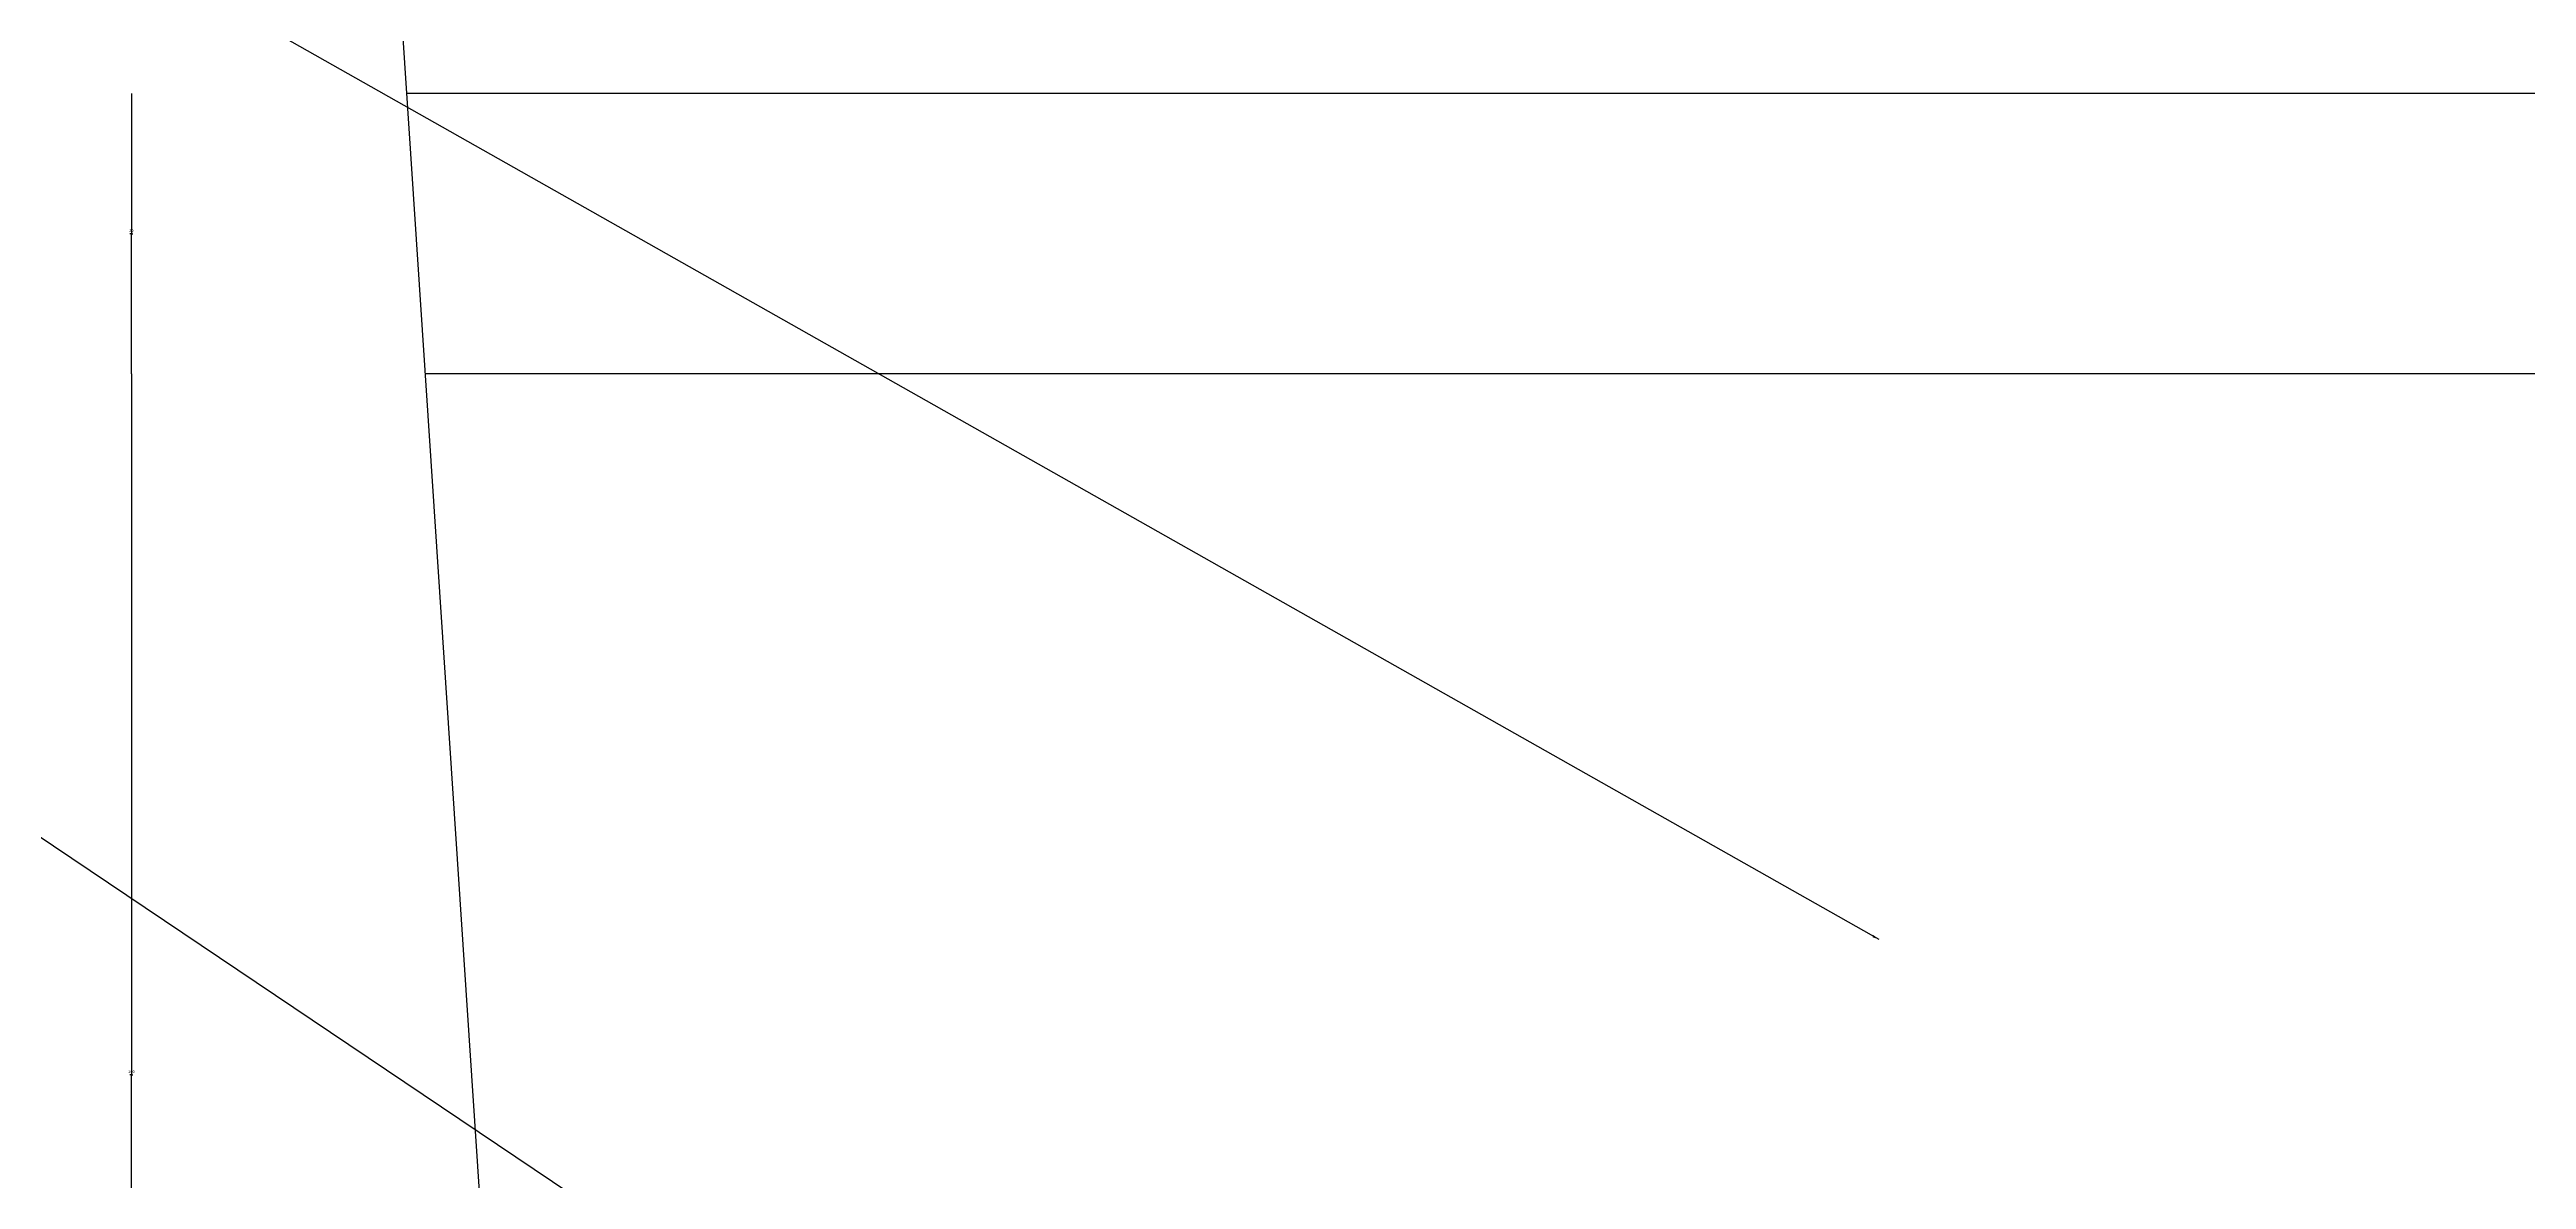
# Model space of a CAD drawing. Header units: metres. Extents: x 278 to 5235, y 197 to 7080.
# Drawn here: x 1377 to 2260, y 1787 to 2190 of the extents above; entities that cross this region are included whole.
import ezdxf

# ---------------------------------------------------------------- set-up
doc = ezdxf.new("R2010")
doc.units = ezdxf.units.M
for name, color, linetype in [('4', 4, 'Continuous'), ('7', 7, 'Continuous'), ('DIM', 3, 'Continuous')]:
    doc.layers.add(name, color=color, linetype=linetype)
doc.dimstyles.get("Standard").update_dxf_attribs({"dimtxt": 2.5, "dimasz": 2.5, "dimexe": 1.25, "dimexo": 0.625, "dimtad": 1, "dimcen": 2.5, "dimazin": 3, "dimtfac": 1, "dimtmove": 0, "dimatfit": 3})

# ---------------------------------------------------------------- blocks, each defined once
blk = doc.blocks.new('*D4')
for p, q in [((1405.81, 2074.21), (1405.81, 1824.21)), ((1405.56, 1824.21), (1405.31, 1824.21)), ((1405.81, 1574.21), (1405.81, 1824.21)), ((1405.81, 1824.21), (1405.81, 1824.21)), ((1406.06, 1824.21), (1406.31, 1824.21))]:
    blk.add_line(p, q)
at = {"layer": 'Defpoints'}
for p in [(1405.81, 2074.21), (1405.81, 1824.21), (1405.81, 1574.21)]:
    blk.add_point(p, dxfattribs=at)
at = {"layer": 'DIM', "insert": (1405.81, 1825.335), "char_height": 1, "attachment_point": 5}
blk.add_mtext('100', dxfattribs=at)
blk = doc.blocks.new('*D20')
for p, q in [((1405.81, 2174.21), (1405.81, 2124.21)), ((1405.56, 2124.21), (1405.31, 2124.21)), ((1405.81, 2074.21), (1405.81, 2124.21)), ((1405.81, 2124.21), (1405.81, 2124.21)), ((1406.06, 2124.21), (1406.31, 2124.21))]:
    blk.add_line(p, q)
at = {"layer": 'Defpoints'}
for p in [(1405.81, 2174.21), (1405.81, 2124.21), (1405.81, 2074.21)]:
    blk.add_point(p, dxfattribs=at)
at = {"layer": 'DIM', "insert": (1405.81, 2125.335), "char_height": 1, "attachment_point": 5}
blk.add_mtext('20', dxfattribs=at)

msp = doc.modelspace()

# ---------------------------------------------------------------- linework, layer by layer
at = {"layer": '4'}
msp.add_line((2838.37, 2174.21), (1504.16, 2174.21), dxfattribs=at)
at = {"layer": '7'}
msp.add_line((2830.67, 2074.21), (1510.76, 2074.21), dxfattribs=at)
at = {"layer": 'DIM'}
msp.add_line((1607.92, 601.51), (1492.5, 2350.91), dxfattribs=at)

# ---------------------------------------------------------------- dimensions: what is measured, and where the dimension line sits
for base, p1, p2, text, picture, middle in [((1405.81, 2124.21), (1405.81, 2174.21), (1405.81, 2074.21), '20', '*D20', (1405.81, 2125.335)), ((1405.81, 1824.21), (1405.81, 2074.21), (1405.81, 1574.21), '100', '*D4', (1405.81, 1825.335))]:
    dim = msp.add_linear_dim(base=base, p1=p1, p2=p2, text=text, dimstyle='Standard', dxfattribs=at)
    dim.commit()
    dim.dimension.update_dxf_attribs({"geometry": picture, "text_midpoint": middle})

# ---------------------------------------------------------------- leaders
for points in [[(2029.45, 1872.45), (1246.03, 2315.39)], [(1991.8, 1493.29), (1132.48, 2070.8)]]:
    msp.add_leader(points, dimstyle='Standard', dxfattribs=at)

doc.saveas('drawing.dxf')
